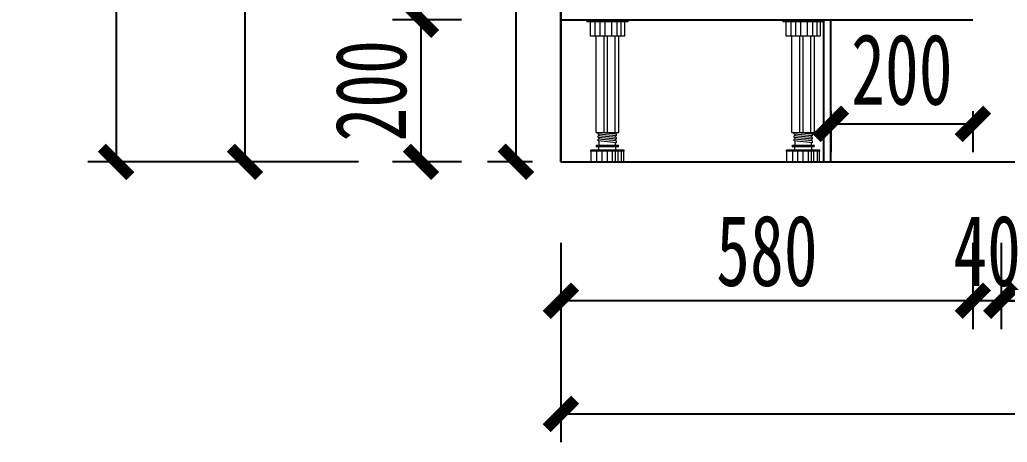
# Model space of a CAD drawing. Header units: millimetres. Extents: x 3104083 to 3173399, y -3165492 to -3044687.
# Drawn here: x 3118849 to 3120239, y -3162168 to -3161574 of the extents above; entities that cross this region are included whole.
import ezdxf

# ---------------------------------------------------------------- set-up
doc = ezdxf.new("R2010")
doc.units = ezdxf.units.MM
doc.header["$LTSCALE"] = 500
doc.header["$MEASUREMENT"] = 0
doc.header["$PDMODE"] = 2
doc.layers.get('0').update_dxf_attribs({"linetype": 'CONTINUOUS'})
doc.layers.get('DEFPOINTS').update_dxf_attribs({"linetype": 'CONTINUOUS'})
doc.layers.add('D-节点尺寸', color=5, linetype='CONTINUOUS')
doc.layers.add('柜体', color=2, linetype='CONTINUOUS')
doc.layers.add('五金辅助件', color=25, linetype='CONTINUOUS', lineweight=13)
doc.layers.add('墙体', color=6, linetype='CONTINUOUS', lineweight=25)
doc.styles.add('DIM', font='SimSun.ttf', dxfattribs={"width": 0.7})
doc.dimstyles.new('40', dxfattribs={"dimscale": 40, "dimtxt": 2.5, "dimasz": 1, "dimexe": 1, "dimexo": 1, "dimgap": 0.5, "dimtad": 1, "dimdec": 0, "dimzin": 0, "dimdsep": 46, "dimtxsty": 'DIM', "dimblk": 'ARCHTICK', "dimcen": 0, "dimclrd": 5, "dimclre": 5, "dimclrt": 35, "dimadec": 0, "dimazin": 0, "dimtfac": 0.5, "dimtdec": 0, "dimtix": 1, "dimtmove": 2, "dimatfit": 2, "dimldrblk": 'A', "dimfxl": 0, "dimtolj": 1, "dimtzin": 0, "dimlwd": -1, "dimlwe": -1, "dimarcsym": 0})

# ---------------------------------------------------------------- blocks, each defined once
blk = doc.blocks.new('_ArchTick')
at = {"color": 0, "linetype": 'ByBlock', "const_width": 0.4}
blk.add_lwpolyline([(-0.5, -0.5), (0.5, 0.5)], dxfattribs=at)
blk = doc.blocks.new('*D1950')
at = {"layer": 'D-节点尺寸', "color": 5, "ltscale": 100}
for p, q in [((3119990.7, -3161702.5), (3119990.7, -3161760.2)), ((3120190.7, -3161702.5), (3120190.7, -3161760.2)), ((3119990.7, -3161720.2), (3120190.7, -3161720.2))]:
    blk.add_line(p, q, dxfattribs=at)
at = {"layer": 'DEFPOINTS', "color": 0, "ltscale": 100}
for p in [(3119990.7, -3161662.5), (3120190.7, -3161662.5), (3120190.7, -3161720.2)]:
    blk.add_point(p, dxfattribs=at)
at = {"layer": 'D-节点尺寸', "color": 5, "ltscale": 100, "xscale": 40, "yscale": 40, "zscale": 40}
for p, rotation in [((3119990.7, -3161720.2), 180.0000180626487), ((3120190.7, -3161720.2), 1.806264870351028e-05)]:
    blk.add_blockref('_ArchTick', p, dxfattribs=dict(at, rotation=rotation))
at = {"layer": 'D-节点尺寸', "color": 35, "ltscale": 100, "insert": (3120090.7, -3161644.1), "char_height": 100, "attachment_point": 5, "rotation": 0, "style": 'DIM'}
blk.add_mtext('\\A1;200', dxfattribs=at)
blk = doc.blocks.new('A')
for p, q in [((-1.435, 1.148), (-1.09, 1.437)), ((-1.09, 1.437), (0, 0)), ((-1.435, 1.148), (-0.369, 0)), ((-0.369, 0), (-2.127, 0)), ((-1.435, -1.148), (-0.369, 0)), ((-1.09, -1.437), (0, 0)), ((-1.435, -1.148), (-1.09, -1.437))]:
    blk.add_line(p, q)
for points in [[(-1.435, 1.148), (-1.09, 1.437), (-0.369, 0), (0, 0)], [(-1.435, -1.148), (-1.09, -1.437), (-0.369, 0), (0, 0)]]:
    blk.add_solid(points)
blk = doc.blocks.new('*D1977')
at = {"layer": 'D-节点尺寸', "color": 5, "ltscale": 100}
for p, q in [((3120230.7, -3161887.5), (3120230.7, -3162009.2)), ((3120450.7, -3161887.5), (3120450.7, -3162009.2)), ((3120450.7, -3161969.2), (3120230.7, -3161969.2))]:
    blk.add_line(p, q, dxfattribs=at)
at = {"layer": 'DEFPOINTS', "color": 0, "ltscale": 100}
for p in [(3120230.7, -3161847.5), (3120450.7, -3161847.5), (3120230.7, -3161969.2)]:
    blk.add_point(p, dxfattribs=at)
at = {"layer": 'D-节点尺寸', "color": 5, "ltscale": 100, "xscale": 40, "yscale": 40, "zscale": 40, "rotation": 180}
blk.add_blockref('_ArchTick', (3120230.7, -3161969.2), dxfattribs=at)
at = {"layer": 'D-节点尺寸', "color": 5, "ltscale": 100, "xscale": 40, "yscale": 40, "zscale": 40}
blk.add_blockref('_ArchTick', (3120450.7, -3161969.2), dxfattribs=at)
at = {"layer": 'D-节点尺寸', "color": 35, "ltscale": 100, "insert": (3120340.7, -3161899.2), "char_height": 100, "attachment_point": 5, "style": 'DIM'}
blk.add_mtext('\\A1;220', dxfattribs=at)
blk = doc.blocks.new('*D1978')
at = {"layer": 'D-节点尺寸', "color": 5, "ltscale": 100}
for p, q in [((3120190.7, -3161887.5), (3120190.7, -3162009.2)), ((3120230.7, -3161887.5), (3120230.7, -3162009.2)), ((3120190.7, -3161969.2), (3120150.7, -3161969.2)), ((3120230.7, -3161969.2), (3120190.7, -3161969.2)), ((3120230.7, -3161969.2), (3120270.7, -3161969.2))]:
    blk.add_line(p, q, dxfattribs=at)
at = {"layer": 'DEFPOINTS', "color": 0, "ltscale": 100}
for p in [(3120190.7, -3161847.5), (3120230.7, -3161847.5), (3120190.7, -3161969.2)]:
    blk.add_point(p, dxfattribs=at)
at = {"layer": 'D-节点尺寸', "color": 5, "ltscale": 100, "xscale": 40, "yscale": 40, "zscale": 40}
blk.add_blockref('_ArchTick', (3120190.7, -3161969.2), dxfattribs=at)
at = {"layer": 'D-节点尺寸', "color": 5, "ltscale": 100, "xscale": 40, "yscale": 40, "zscale": 40, "rotation": 180}
blk.add_blockref('_ArchTick', (3120230.7, -3161969.2), dxfattribs=at)
at = {"layer": 'D-节点尺寸', "color": 35, "ltscale": 100, "insert": (3120210.7, -3161899.2), "char_height": 100, "attachment_point": 5, "style": 'DIM'}
blk.add_mtext('\\A1;40', dxfattribs=at)
blk = doc.blocks.new('*D1979')
at = {"layer": 'D-节点尺寸', "color": 5, "ltscale": 100}
for p, q in [((3119610.7, -3161887.5), (3119610.7, -3162009.2)), ((3120190.7, -3161887.5), (3120190.7, -3162009.2)), ((3120190.7, -3161969.2), (3119610.7, -3161969.2))]:
    blk.add_line(p, q, dxfattribs=at)
at = {"layer": 'DEFPOINTS', "color": 0, "ltscale": 100}
for p in [(3119610.7, -3161847.5), (3120190.7, -3161847.5), (3119610.7, -3161969.2)]:
    blk.add_point(p, dxfattribs=at)
at = {"layer": 'D-节点尺寸', "color": 5, "ltscale": 100, "xscale": 40, "yscale": 40, "zscale": 40, "rotation": 180}
blk.add_blockref('_ArchTick', (3119610.7, -3161969.2), dxfattribs=at)
at = {"layer": 'D-节点尺寸', "color": 5, "ltscale": 100, "xscale": 40, "yscale": 40, "zscale": 40}
blk.add_blockref('_ArchTick', (3120190.7, -3161969.2), dxfattribs=at)
at = {"layer": 'D-节点尺寸', "color": 35, "ltscale": 100, "insert": (3119900.7, -3161899.2), "char_height": 100, "attachment_point": 5, "style": 'DIM'}
blk.add_mtext('\\A1;580', dxfattribs=at)
blk = doc.blocks.new('*D1982')
at = {"layer": 'D-节点尺寸', "color": 5, "ltscale": 100}
for p, q in [((3119610.7, -3161968.5), (3119610.7, -3162168.5)), ((3121550.7, -3161968.5), (3121550.7, -3162168.5)), ((3119610.7, -3162128.5), (3121550.7, -3162128.5))]:
    blk.add_line(p, q, dxfattribs=at)
at = {"layer": 'DEFPOINTS', "color": 0, "ltscale": 100}
for p in [(3119610.7, -3161847.5), (3121550.7, -3161847.5), (3121550.7, -3162128.5)]:
    blk.add_point(p, dxfattribs=at)
at = {"layer": 'D-节点尺寸', "color": 5, "ltscale": 100, "xscale": 40, "yscale": 40, "zscale": 40, "rotation": 180}
blk.add_blockref('_ArchTick', (3119610.7, -3162128.5), dxfattribs=at)
at = {"layer": 'D-节点尺寸', "color": 5, "ltscale": 100, "xscale": 40, "yscale": 40, "zscale": 40}
blk.add_blockref('_ArchTick', (3121550.7, -3162128.5), dxfattribs=at)
at = {"layer": 'D-节点尺寸', "color": 35, "ltscale": 100, "insert": (3120580.7, -3162058.5), "char_height": 100, "attachment_point": 5, "style": 'DIM'}
blk.add_mtext('\\A1;1940', dxfattribs=at)
blk = doc.blocks.new('*D1991')
at = {"layer": 'D-节点尺寸', "color": 5, "ltscale": 100}
for p, q in [((3119470.6, -3161013.7), (3119373.6, -3161013.7)), ((3119413.6, -3161013.7), (3119413.6, -3161573.7)), ((3119470.6, -3161573.7), (3119373.6, -3161573.7))]:
    blk.add_line(p, q, dxfattribs=at)
at = {"layer": 'DEFPOINTS', "color": 0, "ltscale": 100}
for p in [(3119510.6, -3161013.7), (3119413.6, -3161573.7), (3119510.6, -3161573.7)]:
    blk.add_point(p, dxfattribs=at)
at = {"layer": 'D-节点尺寸', "color": 5, "ltscale": 100, "xscale": 40, "yscale": 40, "zscale": 40}
for p, rotation in [((3119413.6, -3161013.7), 90), ((3119413.6, -3161573.7), 270)]:
    blk.add_blockref('_ArchTick', p, dxfattribs=dict(at, rotation=rotation))
at = {"layer": 'D-节点尺寸', "color": 35, "ltscale": 100, "insert": (3119343.6, -3161293.7), "char_height": 100, "attachment_point": 5, "rotation": 90, "style": 'DIM'}
blk.add_mtext('\\A1;560', dxfattribs=at)
blk = doc.blocks.new('*D1992')
at = {"layer": 'D-节点尺寸', "color": 5, "ltscale": 100}
for p, q in [((3119470.6, -3161573.7), (3119373.6, -3161573.7)), ((3119413.6, -3161573.7), (3119413.6, -3161773.7)), ((3119470.6, -3161773.7), (3119373.6, -3161773.7))]:
    blk.add_line(p, q, dxfattribs=at)
at = {"layer": 'DEFPOINTS', "color": 0, "ltscale": 100}
for p in [(3119510.6, -3161573.7), (3119413.6, -3161773.7), (3119510.6, -3161773.7)]:
    blk.add_point(p, dxfattribs=at)
at = {"layer": 'D-节点尺寸', "color": 5, "ltscale": 100, "xscale": 40, "yscale": 40, "zscale": 40}
for p, rotation in [((3119413.6, -3161573.7), 90), ((3119413.6, -3161773.7), 270)]:
    blk.add_blockref('_ArchTick', p, dxfattribs=dict(at, rotation=rotation))
at = {"layer": 'D-节点尺寸', "color": 35, "ltscale": 100, "insert": (3119343.6, -3161673.7), "char_height": 100, "attachment_point": 5, "rotation": 90, "style": 'DIM'}
blk.add_mtext('\\A1;200', dxfattribs=at)
blk = doc.blocks.new('*D1993')
at = {"layer": 'D-节点尺寸', "color": 5, "ltscale": 100}
for p, q in [((3119325.9, -3159403.7), (3119125.9, -3159403.7)), ((3119165.9, -3159403.7), (3119165.9, -3161773.7)), ((3119325.9, -3161773.7), (3119125.9, -3161773.7))]:
    blk.add_line(p, q, dxfattribs=at)
at = {"layer": 'DEFPOINTS', "color": 0, "ltscale": 100}
for p in [(3119452.6, -3159403.7), (3119165.9, -3161773.7), (3119510.6, -3161773.7)]:
    blk.add_point(p, dxfattribs=at)
at = {"layer": 'D-节点尺寸', "color": 5, "ltscale": 100, "xscale": 40, "yscale": 40, "zscale": 40}
for p, rotation in [((3119165.9, -3159403.7), 90), ((3119165.9, -3161773.7), 270)]:
    blk.add_blockref('_ArchTick', p, dxfattribs=dict(at, rotation=rotation))
at = {"layer": 'D-节点尺寸', "color": 35, "ltscale": 100, "insert": (3119095.9, -3160588.7), "char_height": 100, "attachment_point": 5, "rotation": 90, "style": 'DIM'}
blk.add_mtext('\\A1;2370', dxfattribs=at)
blk = doc.blocks.new('*D1995')
at = {"layer": 'D-节点尺寸', "color": 5, "ltscale": 100}
for p, q in [((3119144.4, -3159323.7), (3118944.4, -3159323.7)), ((3118984.4, -3159323.7), (3118984.4, -3161773.7)), ((3119144.4, -3161773.7), (3118944.4, -3161773.7))]:
    blk.add_line(p, q, dxfattribs=at)
at = {"layer": 'DEFPOINTS', "color": 0, "ltscale": 100}
for p in [(3119365.9, -3159323.7), (3118984.4, -3161773.7), (3119365.9, -3161773.7)]:
    blk.add_point(p, dxfattribs=at)
at = {"layer": 'D-节点尺寸', "color": 5, "ltscale": 100, "xscale": 40, "yscale": 40, "zscale": 40}
for p, rotation in [((3118984.4, -3159323.7), 90), ((3118984.4, -3161773.7), 270)]:
    blk.add_blockref('_ArchTick', p, dxfattribs=dict(at, rotation=rotation))
at = {"layer": 'D-节点尺寸', "color": 35, "ltscale": 100, "insert": (3118914.4, -3160548.7), "char_height": 100, "attachment_point": 5, "rotation": 90, "style": 'DIM'}
blk.add_mtext('\\A1;2450', dxfattribs=at)
blk = doc.blocks.new('*D1998')
at = {"layer": 'D-节点尺寸', "color": 5, "ltscale": 100}
for p, q in [((3119570.7, -3160273.7), (3119507.3, -3160273.7)), ((3119547.3, -3160273.7), (3119547.3, -3161773.7)), ((3119570.7, -3161773.7), (3119507.3, -3161773.7))]:
    blk.add_line(p, q, dxfattribs=at)
at = {"layer": 'DEFPOINTS', "color": 0, "ltscale": 100}
for p in [(3119610.7, -3160273.7), (3119547.3, -3161773.7), (3119610.7, -3161773.7)]:
    blk.add_point(p, dxfattribs=at)
at = {"layer": 'D-节点尺寸', "color": 5, "ltscale": 100, "xscale": 40, "yscale": 40, "zscale": 40}
for p, rotation in [((3119547.3, -3160273.7), 90), ((3119547.3, -3161773.7), 270)]:
    blk.add_blockref('_ArchTick', p, dxfattribs=dict(at, rotation=rotation))
at = {"layer": 'D-节点尺寸', "color": 35, "ltscale": 100, "insert": (3119477.3, -3161023.7), "char_height": 100, "attachment_point": 5, "rotation": 90, "style": 'DIM'}
blk.add_mtext('\\A1;1500', dxfattribs=at)

msp = doc.modelspace()

# ---------------------------------------------------------------- linework, layer by layer
at = {"layer": '五金辅助件'}
for p, q in [((3119647.361, -3161573.655), (3119647.361, -3161576.535)), ((3119704.961, -3161573.655), (3119647.361, -3161573.655)), ((3119704.961, -3161576.535), (3119647.361, -3161576.535)), ((3119652.241, -3161596.695), (3119652.241, -3161576.535)), ((3119659.096, -3161596.695), (3119659.096, -3161576.535)), ((3119665.897, -3161596.695), (3119665.897, -3161576.535)), ((3119672.809, -3161596.695), (3119672.809, -3161576.535)), ((3119682.244, -3161596.695), (3119682.244, -3161576.535)), ((3119689.817, -3161596.695), (3119689.817, -3161576.535)), ((3119695.744, -3161596.695), (3119695.744, -3161576.535)), ((3119700.081, -3161576.535), (3119700.081, -3161596.695)), ((3119704.961, -3161573.655), (3119704.961, -3161576.535)), ((3119923.064, -3161573.655), (3119923.064, -3161576.535)), ((3119980.664, -3161573.655), (3119923.064, -3161573.655)), ((3119980.664, -3161576.535), (3119923.064, -3161576.535)), ((3119927.944, -3161596.695), (3119927.944, -3161576.535)), ((3119934.8, -3161596.695), (3119934.8, -3161576.535)), ((3119941.601, -3161596.695), (3119941.601, -3161576.535)), ((3119948.513, -3161596.695), (3119948.513, -3161576.535)), ((3119957.947, -3161596.695), (3119957.947, -3161576.535)), ((3119965.521, -3161596.695), (3119965.521, -3161576.535)), ((3119971.447, -3161596.695), (3119971.447, -3161576.535)), ((3119975.784, -3161576.535), (3119975.784, -3161596.695)), ((3119980.664, -3161573.655), (3119980.664, -3161576.535)), ((3119700.081, -3161596.695), (3119652.241, -3161596.695)), ((3119660.321, -3161732.3), (3119660.321, -3161596.695)), ((3119671.42, -3161732.3), (3119671.42, -3161596.695)), ((3119676.161, -3161732.3), (3119676.161, -3161596.695)), ((3119687.022, -3161732.3), (3119687.022, -3161596.695)), ((3119692.001, -3161732.3), (3119692.001, -3161596.695)), ((3119975.784, -3161596.695), (3119927.944, -3161596.695)), ((3119936.024, -3161732.3), (3119936.024, -3161596.695)), ((3119947.123, -3161732.3), (3119947.123, -3161596.695)), ((3119951.864, -3161732.3), (3119951.864, -3161596.695)), ((3119962.726, -3161732.3), (3119962.726, -3161596.695)), ((3119967.704, -3161732.3), (3119967.704, -3161596.695)), ((3119660.321, -3161732.3), (3119692.001, -3161732.3)), ((3119663.201, -3161734.741), (3119663.201, -3161732.341)), ((3119689.121, -3161734.7), (3119663.201, -3161732.341)), ((3119689.121, -3161737.1), (3119663.201, -3161734.741)), ((3119663.201, -3161739.541), (3119663.201, -3161737.141)), ((3119689.121, -3161739.5), (3119663.201, -3161737.141)), ((3119664.641, -3161737.272), (3119664.641, -3161734.872)), ((3119687.681, -3161734.569), (3119687.681, -3161732.3)), ((3119687.681, -3161739.369), (3119687.681, -3161736.969)), ((3119689.121, -3161737.1), (3119689.121, -3161734.7)), ((3119936.024, -3161732.3), (3119967.704, -3161732.3)), ((3119938.904, -3161734.741), (3119938.904, -3161732.341)), ((3119964.824, -3161734.7), (3119938.904, -3161732.341)), ((3119964.824, -3161737.1), (3119938.904, -3161734.741)), ((3119938.904, -3161739.541), (3119938.904, -3161737.141)), ((3119964.824, -3161739.5), (3119938.904, -3161737.141)), ((3119940.344, -3161737.272), (3119940.344, -3161734.872)), ((3119963.384, -3161734.569), (3119963.384, -3161732.3)), ((3119963.384, -3161739.369), (3119963.384, -3161736.969)), ((3119964.824, -3161737.1), (3119964.824, -3161734.7)), ((3119691.041, -3161750.617), (3119661.281, -3161750.617)), ((3119691.041, -3161752.537), (3119661.281, -3161752.537)), ((3119689.121, -3161741.9), (3119663.201, -3161739.541)), ((3119663.201, -3161744.341), (3119663.201, -3161741.941)), ((3119689.121, -3161744.3), (3119663.201, -3161741.941)), ((3119689.121, -3161746.7), (3119663.201, -3161744.341)), ((3119664.161, -3161757.337), (3119664.161, -3161752.537)), ((3119664.641, -3161742.072), (3119664.641, -3161739.672)), ((3119664.641, -3161750.617), (3119664.641, -3161744.472)), ((3119687.681, -3161744.169), (3119687.681, -3161741.769)), ((3119687.681, -3161750.617), (3119687.681, -3161746.569)), ((3119688.161, -3161757.337), (3119688.161, -3161752.537)), ((3119689.121, -3161741.9), (3119689.121, -3161739.5)), ((3119689.121, -3161746.7), (3119689.121, -3161744.3)), ((3119966.744, -3161750.617), (3119936.984, -3161750.617)), ((3119966.744, -3161752.537), (3119936.984, -3161752.537)), ((3119964.824, -3161741.9), (3119938.904, -3161739.541)), ((3119938.904, -3161744.341), (3119938.904, -3161741.941)), ((3119964.824, -3161744.3), (3119938.904, -3161741.941)), ((3119964.824, -3161746.7), (3119938.904, -3161744.341)), ((3119939.864, -3161757.337), (3119939.864, -3161752.537)), ((3119940.344, -3161742.072), (3119940.344, -3161739.672)), ((3119940.344, -3161750.617), (3119940.344, -3161744.472)), ((3119963.384, -3161744.169), (3119963.384, -3161741.769)), ((3119963.384, -3161750.617), (3119963.384, -3161746.569)), ((3119963.864, -3161757.337), (3119963.864, -3161752.537)), ((3119964.824, -3161741.9), (3119964.824, -3161739.5)), ((3119964.824, -3161746.7), (3119964.824, -3161744.3)), ((3119652.641, -3161758.728), (3119652.641, -3161757.337)), ((3119699.681, -3161757.337), (3119652.641, -3161757.337)), ((3119699.681, -3161758.728), (3119652.641, -3161758.728)), ((3119653.121, -3161773.657), (3119653.121, -3161758.728)), ((3119661.487, -3161773.657), (3119661.487, -3161758.728)), ((3119668.651, -3161773.657), (3119668.651, -3161758.728)), ((3119676.065, -3161773.657), (3119676.065, -3161758.728)), ((3119683.404, -3161773.657), (3119683.404, -3161758.728)), ((3119687.681, -3161773.657), (3119687.681, -3161758.728)), ((3119691.269, -3161773.657), (3119691.269, -3161758.728)), ((3119696.066, -3161773.657), (3119696.066, -3161758.728)), ((3119699.201, -3161773.657), (3119699.201, -3161758.728)), ((3119699.681, -3161758.728), (3119699.681, -3161757.337)), ((3119928.344, -3161758.727), (3119928.344, -3161757.337)), ((3119975.384, -3161757.337), (3119928.344, -3161757.337)), ((3119975.384, -3161758.727), (3119928.344, -3161758.727)), ((3119928.824, -3161773.657), (3119928.824, -3161758.727)), ((3119937.19, -3161773.657), (3119937.19, -3161758.727)), ((3119944.354, -3161773.657), (3119944.354, -3161758.727)), ((3119951.768, -3161773.657), (3119951.768, -3161758.727)), ((3119959.107, -3161773.657), (3119959.107, -3161758.727)), ((3119963.384, -3161773.657), (3119963.384, -3161758.727)), ((3119966.973, -3161773.657), (3119966.973, -3161758.727)), ((3119971.769, -3161773.657), (3119971.769, -3161758.727)), ((3119974.904, -3161773.657), (3119974.904, -3161758.727)), ((3119975.384, -3161758.727), (3119975.384, -3161757.337)), ((3119699.201, -3161773.657), (3119653.121, -3161773.657)), ((3119974.904, -3161773.657), (3119928.824, -3161773.657))]:
    msp.add_line(p, q, dxfattribs=at)
for centre, start, end in [((3119661.281, -3161751.577), 90.000018, 270.000018), ((3119691.041, -3161751.577), 270.000018, 90.000018), ((3119936.984, -3161751.577), 90.000018, 270.000018), ((3119966.744, -3161751.577), 270.000018, 90.000018)]:
    msp.add_arc(centre, 0.96, start, end, dxfattribs=at)
at = {"layer": '墙体'}
for q in [(3119610.664, -3159323.657), (3121550.664, -3161773.657)]:
    msp.add_line((3119610.664, -3161773.657), q, dxfattribs=at)
at = {"layer": '柜体'}
for p, q in [((3119610.664, -3161013.655), (3119610.664, -3161573.655)), ((3119610.664, -3161573.655), (3120190.664, -3161573.655)), ((3119610.664, -3161573.655), (3119610.664, -3161773.655)), ((3119980.664, -3161773.655), (3119980.664, -3161573.655)), ((3119990.664, -3161773.655), (3119990.664, -3161573.655)), ((3119980.664, -3161773.655), (3119990.664, -3161773.655))]:
    msp.add_line(p, q, dxfattribs=at)

# ---------------------------------------------------------------- dimensions: what is measured, and where the dimension line sits
at = {"layer": 'D-节点尺寸', "color": 251, "ltscale": 100}
for base, p1, p2, picture, middle in [((3118984.389, -3161773.657), (3119365.869, -3159323.657), (3119365.869, -3161773.657), '*D1995', (3118914.389, -3160548.657)), ((3119165.869, -3161773.657), (3119452.645, -3159403.657), (3119510.606, -3161773.657), '*D1993', (3119095.869, -3160588.657)), ((3119547.308, -3161773.657), (3119610.664, -3160273.657), (3119610.664, -3161773.657), '*D1998', (3119477.308, -3161023.657)), ((3119413.551, -3161573.657), (3119510.606, -3161013.657), (3119510.606, -3161573.657), '*D1991', (3119343.551, -3161293.657)), ((3119413.551, -3161773.657), (3119510.606, -3161573.657), (3119510.606, -3161773.657), '*D1992', (3119343.551, -3161673.657))]:
    dim = msp.add_linear_dim(base=base, p1=p1, p2=p2, angle=90, dimstyle='40', dxfattribs=at)
    dim.commit()
    dim.dimension.update_dxf_attribs({"geometry": picture, "text_midpoint": middle})
dim = msp.add_linear_dim(base=(3120190.664, -3161720.23), p1=(3119990.664, -3161662.453), p2=(3120190.664, -3161662.453), angle=180.000018, dimstyle='40', dxfattribs=at)
dim.commit()
dim.dimension.update_dxf_attribs({"geometry": '*D1950', "text_midpoint": (3120090.664, -3161644.074), "dimtype": 160})
for base, p1, p2, picture, middle in [((3119610.664, -3161969.162), (3120190.664, -3161847.536), (3119610.664, -3161847.536), '*D1979', (3119900.664, -3161899.162)), ((3120190.664, -3161969.162), (3120230.665, -3161847.536), (3120190.664, -3161847.536), '*D1978', (3120210.665, -3161899.162)), ((3120230.665, -3161969.162), (3120450.665, -3161847.536), (3120230.665, -3161847.536), '*D1977', (3120340.665, -3161899.162)), ((3121550.665, -3162128.458), (3119610.664, -3161847.536), (3121550.665, -3161847.536), '*D1982', (3120580.664, -3162058.458))]:
    dim = msp.add_linear_dim(base=base, p1=p1, p2=p2, dimstyle='40', dxfattribs=at)
    dim.commit()
    dim.dimension.update_dxf_attribs({"geometry": picture, "text_midpoint": middle})

doc.saveas('drawing.dxf')
